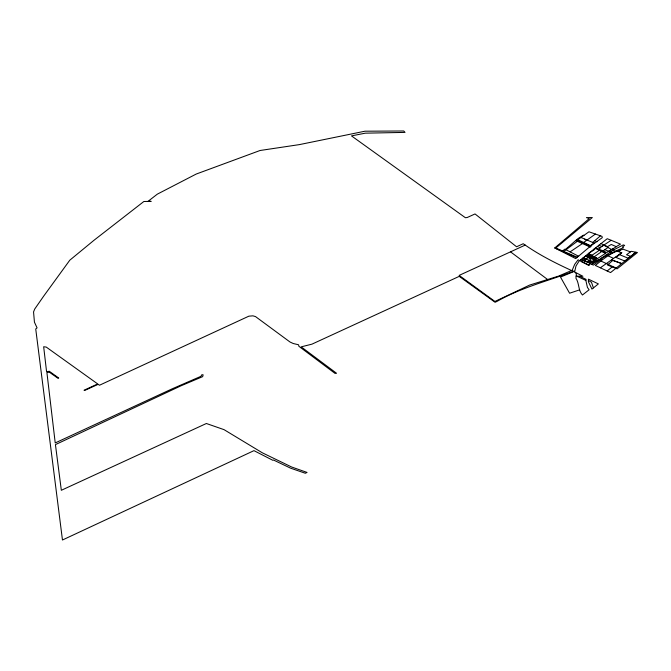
<?xml version="1.0" encoding="UTF-8"?>
<svg xmlns="http://www.w3.org/2000/svg" width="671" height="671" viewBox="0 0 671 671"><rect width="100%" height="100%" fill="white"/><g stroke="black" fill="none" stroke-linecap="round" stroke-linejoin="round"><path stroke-width="1.01" d="M588.425 280.604L588.417 281.77L591.956 289.1L598.373 283.9L588.433 279.161L588.425 280.604L591.428 282.172L593.416 287.859M579.61 289.864L569.587 293.227L560.495 277.081L574.301 271.361L576.355 273.793L575.944 278.239C579.409 283.38 578.033 290.35 582.445 294.997L589.096 289.797L587.419 287.389L585.791 280.126L586.118 279.396L579.669 276.234M590.866 245.838L602.332 237.626L601.962 236.343L588.962 231.78L577.857 239.765L590.866 245.838L575.693 258.587L554.741 247.951L589.239 218.595L586.437 217.605L592.334 217.538L555.756 248.06L577.362 257.27M580.776 259.761L590.74 263.51L588.719 265.414L579.736 260.675L588.224 253.722L597.5 258.587L605.754 253.193L599.413 250.275L591.612 255.5L597.5 258.587L592.267 262.244L591.302 261.875L589.851 263.175M592.09 255.307L588.408 253.571L595.571 247.884L598.834 249.151L601.686 246.509L611.18 240.302L620.474 244.143L616.221 246.626M592.719 242.441L600.453 235.815M615.299 257.178L616.137 257.513L621.841 252.581L600.352 267.796M582.084 259.82L583.82 258.285M585.9 256.439L587.628 254.905L595.613 257.899L593.885 259.434M583.418 260.323L585.154 258.78M587.226 256.934L588.962 255.399M584.483 260.717L588.031 257.572L591.226 258.771L587.679 261.916M584.751 260.818L586.479 259.283M588.559 257.438L590.287 255.903M589.893 257.941L591.621 256.397M587.41 261.816L589.146 260.281M591.218 258.436L592.954 256.901M588.744 262.319L590.472 260.784M592.552 258.939L594.288 257.404M589.918 262.764L595.479 259.425L585.984 255.852L581.405 259.568L590.077 262.822L591.805 261.279M616.137 257.513L624.852 261.019L635.915 252.229L631.294 251.323L630.446 251.885L623.258 249.251C612.598 251.357 603.531 258.671 595.37 265.456L610.568 272.577L635.915 252.229L637.45 252.514L617.135 268.845L607.481 265.02L612.849 260.373L621.656 263.544L611.566 259.912L612.849 260.373M562.508 250.954L564.974 249.084L565.578 249.31L577.84 238.691L583.451 235.144L583.913 235.513M607.163 270.983L612.707 266.496L616.188 267.981M595.571 247.884L607.247 238.708L611.18 240.302M590.43 245.628L593.919 242.952M563.69 251.474L577.345 241.275M583.82 242.357L595.42 234.045M599.832 260.398L593.466 265.087L591.294 264.307L593.105 262.554L602.072 258.796L599.832 260.398L598.918 259.895M630.446 251.885L626.538 254.762L630.656 256.414M616.624 251.214L618.821 251.633L620.675 250.325L619.87 250.023M600.503 258.687L614.074 249.671L623.292 244.907L624.659 245.393L622.436 247.012L623.518 247.708C612.732 251.784 603.179 258.419 592.267 262.244M594.137 256.842L601.912 251.415M598.834 249.151L603.044 250.929L607.96 247.507L611.692 249.545L616.364 246.693L611.247 244.462L607.171 246.886L603.799 245.276M565.938 249.729L570.082 251.877L583.25 243.019L590.413 246.307M588.408 253.571L594.8 249.377L594.053 249.092M591.755 264.475L598.708 259.987M614.074 249.671L612.589 249L606.819 252.481L603.044 250.929M608.74 251.306L611.692 249.545M607.549 246.668L604.152 245.066L601.686 246.509L598.993 245.158M510.514 251.851L525.208 245.083C540.281 255.542 556.771 263.77 573.411 271.361L574.862 270.858L575.986 266.001L579.442 260.516L578.083 259.82L574.72 264.299L572.212 270.237L558.624 276.083L529.687 285.058L494.93 301.455L459.132 275.395L510.514 251.851L547.771 279.622M573.411 271.361C547.788 281.023 521.149 287.599 497.186 301.296L495.089 302.285L459.224 276.368L311.931 344.164L301.17 346.857L336.557 373.277L335.064 373.428L298.889 346.286L298.587 344.793L293.21 343.502L290.015 342.009L255.517 316.586L252.925 315.84L248.874 316.167L99.459 385.246L98.159 384.315L84.496 390.539L84.043 390.22L97.706 383.938L46.224 347.066L43.665 346.756L46.576 371.709L49.277 371.273L58.738 378.025L58.025 378.343L49.302 372.145L46.92 372.623L55.223 442.935L172.363 388.744L200.847 376.364L201.887 374.686L203.137 374.863L202.667 376.649L181.262 385.691L55.433 444.621L61.329 490.291L206.366 423.502L224.039 429.65L262.336 452.808L291.692 467.033L307.05 472.434L305.33 473.265L290.585 468.173L273.474 459.996L272.854 460.314L253.974 450.644L62.462 540.012L35.731 328.966L37.064 327.867L34.439 322.172L33.55 311.914L34.766 308.962L43.665 296.154L69.792 260.197L94.158 240.143L143.854 201.501L151.143 201.367L148.14 201.258L157.316 194.154L196.2 174.057L260.038 150.505L299.4 144.609L364.957 131.206L403.757 130.988L405.032 132.397L365.326 133.168L351.478 135.886L465.389 217.714L467.167 217.521L475.034 213.948L516.578 246.777L523.221 243.724L525.208 245.083M576.121 276.192L582.906 276.267L574.997 272.183M612.858 250.526L615.273 251.097M581.665 261.69L589.079 265.07M585.196 256.179L595.445 260.021M582.982 257.966L592.996 261.732M628.341 258.251L619.048 254.477M604.823 249.687L612.438 252.833M576.884 257.647L554.741 247.951M581.011 237.5L594.506 243.196M597.341 246.5L600.335 247.784M612.707 266.496L600.537 260.868M575.71 240.545L590.312 247.079L590.975 246.567L576.448 239.899L583.25 243.019M595.051 248.304L605.754 253.193M600.998 243.59L604.152 245.066M608.312 255.936L613.361 258.301M576.875 276.2L585.9 280.428M594.707 240.637L597.073 241.761M618.821 251.633L621.312 252.883M570.082 251.877L578.628 256.263M606.282 254.846L607.456 255.559M584.726 239.061L586.513 240.361M607.171 246.886L607.96 247.507"/></g></svg>
